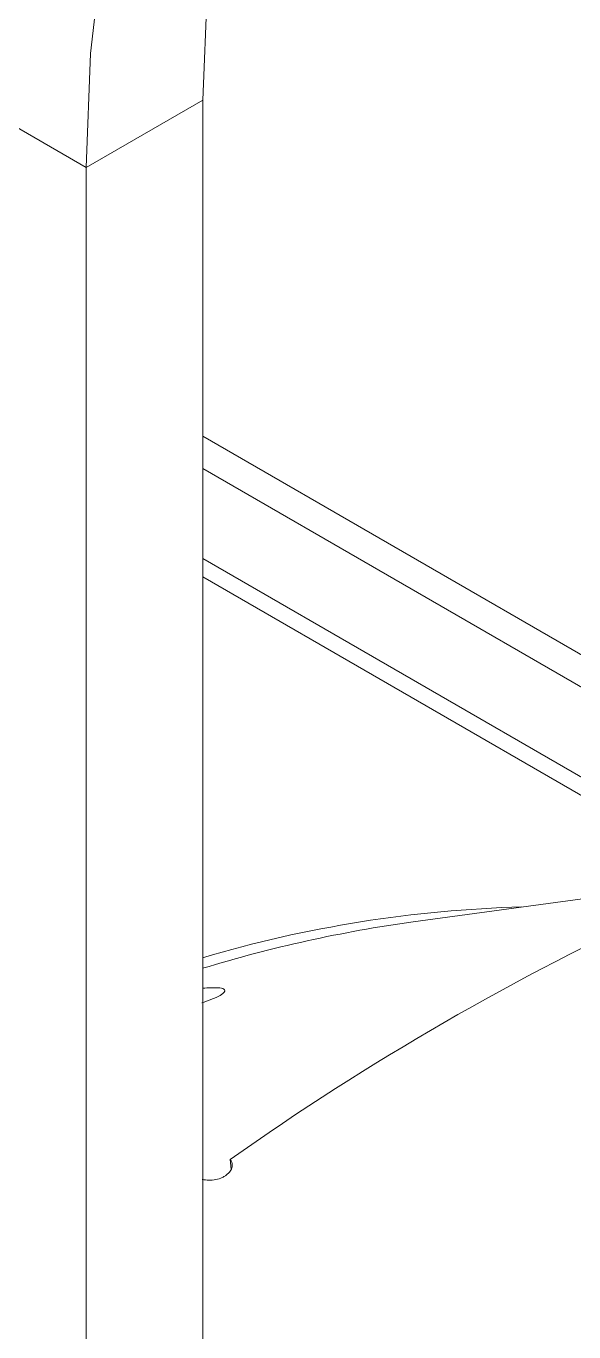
# Model space of a CAD drawing. Extents: x 11 to 120, y 2 to 94.
# Drawn here: x 86.88 to 87.505, y 18.606 to 20.096 of the extents above; entities that cross this region are included whole.
import ezdxf

# ---------------------------------------------------------------- set-up
doc = ezdxf.new("R2010")
doc.units = 0
doc.header["$MEASUREMENT"] = 0
doc.linetypes.add('SLD-Solid', pattern=[0])
doc.layers.add('OBJECT', color=7, linetype='CONTINUOUS')

msp = doc.modelspace()

# ---------------------------------------------------------------- linework, layer by layer
at = {"layer": 'OBJECT', "color": 7, "linetype": 'SLD-Solid', "lineweight": 15}
for p, q in [((86.0644, 20.4449), (86.9482, 19.9346)), ((87.0812, 20.0114), (86.9482, 19.9346)), ((87.0812, 12.6849), (87.0812, 20.0114)), ((86.9482, 12.6081), (86.9482, 19.9346)), ((87.6702, 19.2879), (87.0812, 19.6279)), ((87.6736, 19.2491), (87.0812, 19.5911)), ((87.0812, 19.4883), (87.6544, 19.1574)), ((87.6236, 19.1544), (87.0812, 19.4675)), ((87.6456, 19.1182), (87.3215, 19.074)), ((87.1135, 18.7915), (87.1125, 18.8026))]:
    msp.add_line(p, q, dxfattribs=at)
at = {"layer": 'OBJECT', "color": 7, "linetype": 'SLD-Solid', "lineweight": 15, "flags": 128}
for points in [[(86.9482, 19.9346), (86.9533, 20.0648), (86.9686, 20.1996), (86.9938, 20.3381), (87.0288, 20.4791), (87.0734, 20.6213), (87.127, 20.7634), (87.1893, 20.9044), (87.2598, 21.043), (87.3377, 21.1781), (87.4225, 21.3084), (87.5135, 21.4328), (87.6098, 21.5504), (87.7107, 21.66), (87.8152, 21.7608), (87.9225, 21.8519), (88.0317, 21.9326), (88.1418, 22.002)], [(87.0812, 20.0114), (87.0863, 20.1344), (87.1016, 20.2621), (87.1269, 20.3933), (87.1619, 20.5267), (87.2064, 20.6611), (87.2599, 20.795), (87.3219, 20.9274), (87.3918, 21.0568), (87.469, 21.182), (87.5526, 21.3019), (87.6419, 21.4152), (87.7359, 21.521), (87.8339, 21.618), (87.9349, 21.7055), (88.0379, 21.7826), (88.1418, 21.8485)]]:
    msp.add_lwpolyline(points, dxfattribs=at)
at = {"layer": 'OBJECT', "color": 7, "linetype": 'SLD-Solid', "lineweight": 15}
for centre, radius, start, end in [((87.4836, 17.6762), 1.4152, 91.5462, 106.5212), ((88.9362, 16.223), 3.1592, 114.7348, 125.2598), ((87.5394, 17.5186), 1.5706, 97.9757, 106.9646)]:
    msp.add_arc(centre, radius, start, end, dxfattribs=at)
for points, knots in [([(87.0812, 18.9981), (87.0876, 18.9985), (87.0992, 18.9993), (87.106, 18.9973), (87.1075, 18.9944), (87.1019, 18.9902), (87.0925, 18.9857), (87.0837, 18.9826), (87.0802, 18.9813)], [0, 0, 0, 0, 0.250005, 0.449183, 0.64941, 0.77894, 0.909612, 1, 1, 1, 1]), ([(87.108, 18.7847), (87.1097, 18.7862), (87.1131, 18.7891), (87.1152, 18.7944), (87.1149, 18.799), (87.1132, 18.8016), (87.1125, 18.8026)], [0, 0, 0, 0, 0.273874, 0.547765, 0.818561, 1, 1, 1, 1]), ([(87.0805, 18.78), (87.083, 18.7795), (87.088, 18.7786), (87.0962, 18.7795), (87.1027, 18.7816), (87.106, 18.7835), (87.1072, 18.7842)], [0, 0, 0, 0, 0.278162, 0.556168, 0.835036, 1, 1, 1, 1]), ([(89.5319, 18.7554), (89.477, 18.7654), (89.3669, 18.7855), (89.1895, 18.7889), (89.0035, 18.772), (88.8118, 18.7325), (88.6171, 18.6721), (88.4197, 18.5912), (88.2183, 18.4888), (88.0171, 18.3666), (87.8185, 18.2265), (87.6229, 18.0694), (87.4291, 17.8931), (87.2465, 17.7095), (87.1336, 17.5773), (87.0812, 17.5159)], [0, 0, 0, 0, 0.076251, 0.153031, 0.231481, 0.310508, 0.386759, 0.46354, 0.54199, 0.621017, 0.697268, 0.774048, 0.852498, 0.931525, 1, 1, 1, 1])]:
    msp.add_open_spline(points, degree=3, knots=knots, dxfattribs=at)
msp.add_open_spline([(87.1072, 18.7842), (87.108, 18.7847)], degree=1, dxfattribs=at)

doc.saveas('drawing.dxf')
